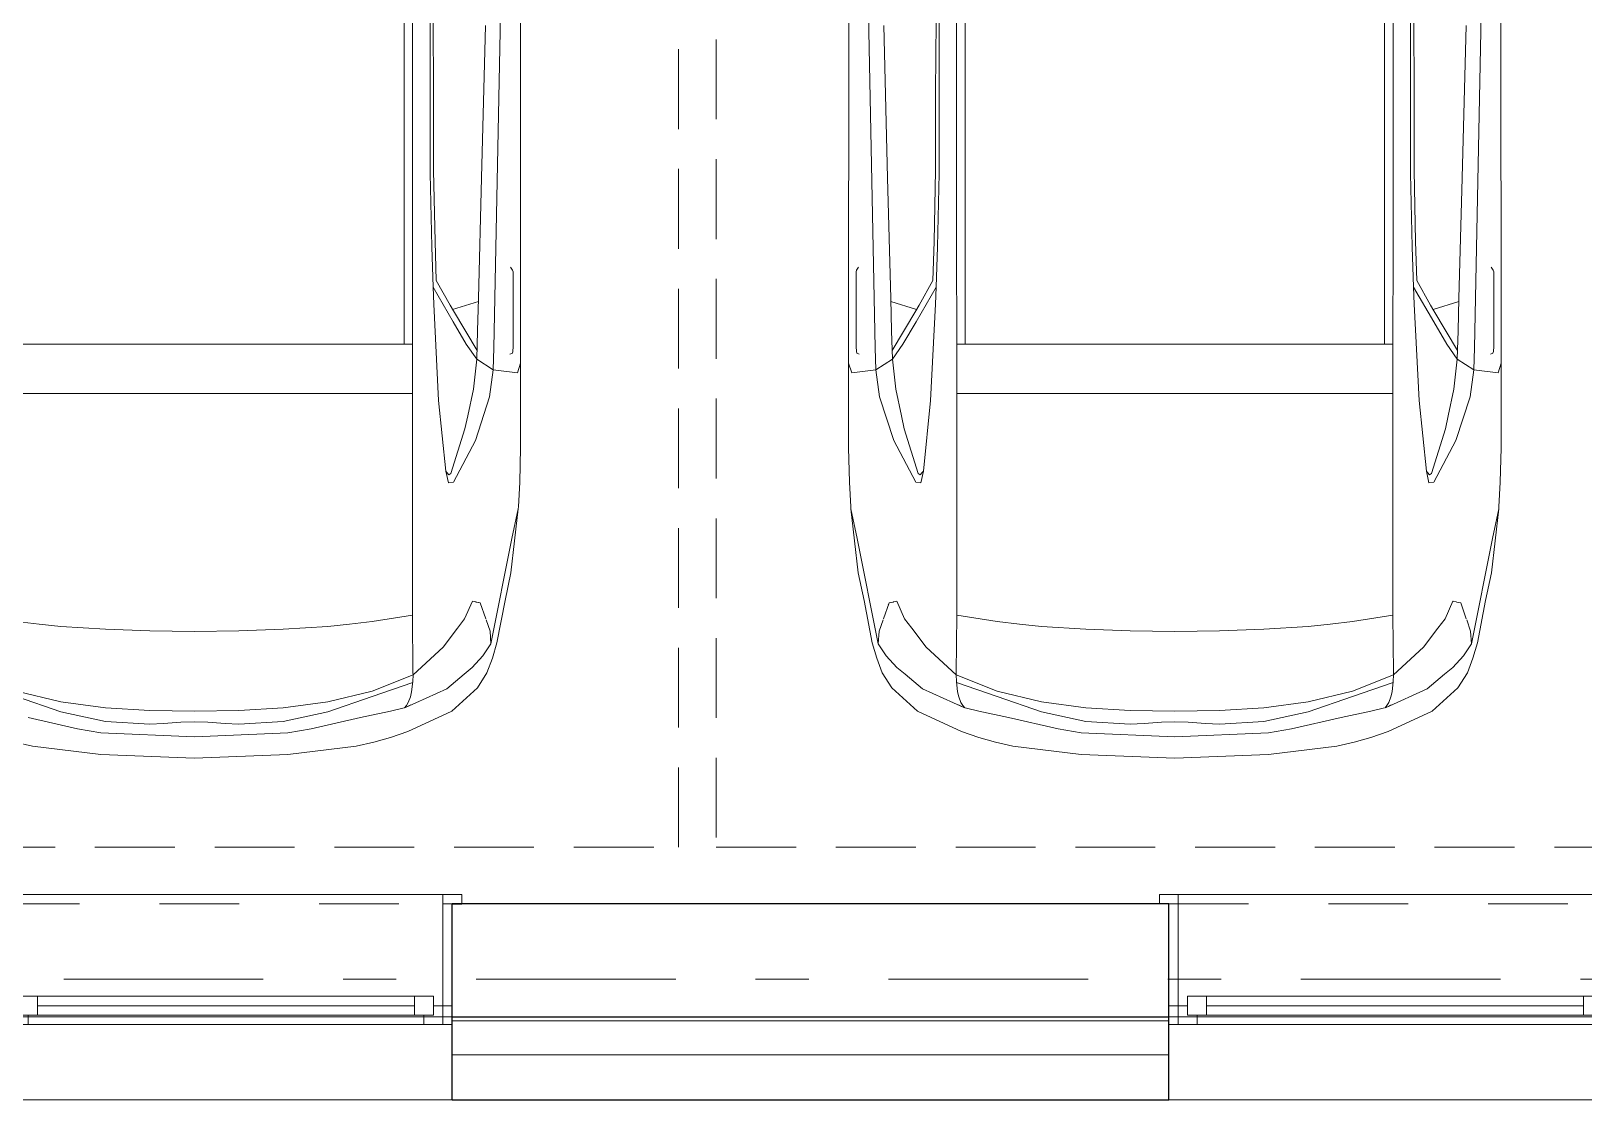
# Model space of a CAD drawing. Header units: millimetres. Extents: x 18162 to 3540582, y 72188 to 247925.
# Drawn here: x 22357 to 26474, y 78326 to 81161 of the extents above; entities that cross this region are included whole.
import ezdxf
from ezdxf.enums import TextEntityAlignment as Align

# ---------------------------------------------------------------- set-up
doc = ezdxf.new("R2010")
doc.units = ezdxf.units.MM
doc.header["$MEASUREMENT"] = 0
doc.set_wipeout_variables(frame=1)
for name, pattern in [('Dashed', [423.333333, 211.666667, -211.666667]), ('Double Dashed', [1093.611073, 529.166651, -211.666656, 141.111112, -211.666656]), ('Hidden Line', [317.5, 211.666667, -105.833333]), ('Wipeout_Contour', [1000, 0, -1000])]:
    doc.linetypes.add(name, pattern=pattern)
for name, color, linetype in [('Archicad Windows', 7, 'Continuous'), ('Interior - Equipment', 7, 'Continuous'), ('Interior - Furniture', 7, 'Continuous'), ('Structural - Bearing', 7, 'Continuous'), ('Structural - Grid', 7, 'Continuous')]:
    doc.layers.add(name, color=color, linetype=linetype)
doc.styles.add('GENERATED_STYLE_3', font='', dxfattribs={"width": 0.8})
doc.styles.get('GENERATED_STYLE_3').set_extended_font_data('ISOCPEUR MON')

# ---------------------------------------------------------------- blocks, each defined once
blk = doc.blocks.new('Hybrid Car 27[13]_3', base_point=(22789.6, 82819.7))
at = {"layer": 'Interior - Furniture', "color": 7, "linetype": 'Continuous', "lineweight": 5}
for p, q in [((23345.7, 81390.8), (23345.6, 80329.9)), ((23368.1, 80588.7), (23368.1, 81390.8)), ((23603.8, 81305.8), (23583.8, 80320.6)), ((23654.4, 81319.6), (23654.6, 80279.6)), ((23414.7, 81189.6), (23414.7, 80999.6)), ((23423.9, 80999.6), (23422.9, 81187.1)), ((23551.4, 80771.1), (23561.7, 81175.8)), ((23414.7, 80999.6), (23414.7, 80783.3)), ((23423.8, 80790.9), (23423.9, 80999.6)), ((23427.8, 80602.6), (23423.8, 80790.9)), ((23414.7, 80783.3), (23418.9, 80588.7)), ((23542.9, 80451.2), (23551.4, 80771.1)), ((23368, 80329.9), (23368.1, 80588.7)), ((23418.9, 80588.7), (23422.8, 80481.5)), ((23431.1, 80499), (23427.8, 80602.6)), ((23628.2, 80534.4), (23633.6, 80526.6)), ((23635, 80522), (23633.6, 80526.6)), ((23635, 80522), (23635, 80324.2)), ((23422.5, 80481.9), (23422.6, 80481.8)), ((23422.6, 80481.8), (23476, 80389.4)), ((23422.8, 80481.5), (23424.4, 80436)), ((23431.1, 80499), (23467.7, 80433.8)), ((23424.4, 80436), (23424.4, 80436)), ((23424.4, 80436), (23437.3, 80180.6)), ((23467.7, 80433.8), (23476.5, 80418.2)), ((23542.7, 80443.7), (23474.4, 80421.9)), ((23540.6, 80365.2), (23542.9, 80451.2)), ((23476, 80389.4), (23510.5, 80330.2)), ((23476.5, 80418.2), (23539.2, 80313.3)), ((23538.6, 80290.8), (23540.6, 80365.2)), ((22556.7, 80329.9), (22295.9, 80329.9)), ((22789.6, 80329.9), (22556.7, 80329.9)), ((22789.6, 80329.9), (23022.5, 80329.9)), ((23022.5, 80329.9), (23283.2, 80329.9)), ((23283.2, 80329.9), (23368, 80329.9)), ((23345.6, 80329.9), (23357.3, 80329.9)), ((23368, 80329.9), (23367.9, 80199.5)), ((23368, 80329.9), (23368.2, 80329.9)), ((23510.5, 80330.2), (23538.6, 80290.8)), ((23583.8, 80320.6), (23582.1, 80262.1)), ((23633, 80305.9), (23626.2, 80304.1)), ((23634.2, 80311.1), (23633, 80305.9)), ((23635, 80324.2), (23634.2, 80311.1)), ((23529.5, 80211), (23538.6, 80290.8)), ((23582.1, 80262.1), (23538.6, 80290.8)), ((23582.1, 80262.1), (23572.5, 80190.2)), ((23646.6, 80254.3), (23582.1, 80262.1)), ((23646.6, 80254.3), (23654.6, 80279.6)), ((23654.6, 80279.6), (23654.6, 80055.2)), ((22295.9, 80199.5), (22556.7, 80199.5)), ((22556.7, 80199.5), (22789.6, 80199.5)), ((23022.5, 80199.5), (22789.6, 80199.5)), ((23283.2, 80199.5), (23022.5, 80199.5)), ((23367.9, 80199.5), (23283.2, 80199.5)), ((23367.9, 80199.5), (23367.9, 79611.5)), ((23437.3, 80180.6), (23456.5, 79993)), ((23529.5, 80211), (23514.4, 80140.3)), ((23529.5, 80211), (23529.5, 80211)), ((23572.5, 80190.2), (23534.8, 80074.7)), ((23514.4, 80140.3), (23506.9, 80105.4)), ((23514.4, 80140.3), (23514.4, 80140.3)), ((23506.9, 80105.4), (23470.1, 79987.1)), ((23534.8, 80074.7), (23476.5, 79964.4)), ((23654.6, 80055.2), (23652.6, 79964.4)), ((23456.5, 79993), (23459.5, 79989.6)), ((23463.2, 79962.6), (23456.5, 79993)), ((23464.6, 79983.9), (23459.5, 79989.6)), ((23470.1, 79987.1), (23464.6, 79983.9)), ((23476.5, 79964.4), (23463.2, 79962.6)), ((23652.6, 79964.4), (23648.9, 79898.7)), ((23648.5, 79893.2), (23629.1, 79723.3)), ((23631.9, 79814.8), (23648.5, 79893.2)), ((23648.9, 79898.7), (23648.5, 79893.2)), ((23576.1, 79535.7), (23631.9, 79814.8)), ((23629.1, 79723.3), (23613.5, 79650.1)), ((23527.1, 79648.2), (23506.2, 79601.7)), ((23527.2, 79648.2), (23527, 79647.9)), ((23527.1, 79648.2), (23527.1, 79648.2)), ((23527.1, 79648.2), (23527.1, 79648.2)), ((23535.6, 79646.4), (23527.2, 79648.2)), ((23536.9, 79646.2), (23535.6, 79646.4)), ((23547.5, 79644), (23536.9, 79646.2)), ((23547.5, 79643.9), (23543, 79644.9)), ((23562.3, 79602.1), (23547.5, 79644)), ((23549.3, 79638.8), (23547.5, 79643.9)), ((23613.5, 79650.1), (23592.1, 79537.8)), ((23261, 79594.4), (23367.9, 79611.5)), ((23369.2, 79459.2), (23367.9, 79611.5)), ((23487.1, 79576.6), (23506.2, 79601.7)), ((23573.8, 79569.3), (23563.4, 79599)), ((22377.8, 79587.8), (22318.2, 79594.4)), ((22435.9, 79581.5), (22377.8, 79587.8)), ((22553.7, 79574), (22435.9, 79581.5)), ((22435.9, 79581.4), (22435.9, 79581.4)), ((22671.4, 79570.3), (22553.7, 79574)), ((22553.7, 79574), (22553.7, 79574)), ((22789.6, 79568.4), (22671.4, 79570.3)), ((22671.4, 79570.3), (22671.4, 79570.3)), ((22789.6, 79568.4), (22907.8, 79570.3)), ((22907.8, 79570.3), (23025.4, 79574)), ((22907.8, 79570.3), (22907.8, 79570.3)), ((23025.4, 79574), (23143.2, 79581.5)), ((23025.4, 79574), (23025.4, 79574)), ((23143.2, 79581.5), (23201.3, 79587.8)), ((23143.2, 79581.4), (23143.2, 79581.4)), ((23201.3, 79587.8), (23260.9, 79594.4)), ((23449.3, 79526.9), (23487.1, 79576.6)), ((23573.8, 79569.3), (23576.1, 79535.7)), ((23369.6, 79453.5), (23449.3, 79526.9)), ((23554.7, 79503.9), (23576.1, 79535.7)), ((23592.1, 79537.8), (23580.1, 79497.7)), ((23504.8, 79454.7), (23526.3, 79472.6)), ((23526.3, 79472.6), (23554.7, 79503.9)), ((23580.1, 79497.7), (23565.4, 79458.8)), ((23369.6, 79453.5), (23260.9, 79410.2)), ((23260.9, 79395.9), (23368.6, 79433.1)), ((23368.9, 79435.2), (23365.7, 79408.3)), ((23369.6, 79453.5), (23368.9, 79435.2)), ((23369.6, 79453.5), (23369.2, 79459.2)), ((23369.2, 79459.2), (23369.2, 79459.2)), ((23458.7, 79416.2), (23504.8, 79454.7)), ((23565.4, 79458.8), (23540.1, 79418.3)), ((22318.2, 79410.2), (22435.9, 79381.5)), ((22435.8, 79355.2), (22318.2, 79395.9)), ((23260.9, 79410.2), (23143.2, 79381.5)), ((23143.3, 79355.2), (23260.9, 79395.9)), ((23349.6, 79366.9), (23458.7, 79416.2)), ((23362.5, 79394.5), (23357, 79379.5)), ((23365.7, 79408.3), (23362.5, 79394.5)), ((23540.1, 79418.3), (23472.2, 79356.6)), ((22553.6, 79329.7), (22435.8, 79355.2)), ((22435.9, 79381.5), (22553.7, 79366.1)), ((22553.7, 79366.1), (22671.4, 79358.9)), ((22671.4, 79358.9), (22789.6, 79357)), ((22907.8, 79358.9), (22789.6, 79357)), ((23025.5, 79366.1), (22907.8, 79358.9)), ((23143.2, 79381.5), (23025.5, 79366.1)), ((23025.5, 79329.7), (23143.3, 79355.2)), ((23309.6, 79357.1), (23230.5, 79339.6)), ((23342.2, 79364.6), (23309.6, 79357.1)), ((23342.2, 79364.6), (23349.6, 79366.9)), ((23342.2, 79364.6), (23342.2, 79364.6)), ((23351.9, 79372), (23346.9, 79366.1)), ((23349.5, 79366.9), (23363.6, 79373.2)), ((23357, 79379.5), (23351.9, 79372)), ((23472.2, 79356.6), (23355.5, 79303.3)), ((22348.6, 79339.6), (22480.1, 79310.1)), ((22541.2, 79299.1), (22480.1, 79310.1)), ((22553.6, 79329.7), (22671.3, 79322.6)), ((22671.3, 79322.6), (22708, 79324.2)), ((22708, 79324.2), (22754.1, 79327.9)), ((22789.6, 79328.2), (22754.1, 79327.9)), ((22754.1, 79327.9), (22754.1, 79327.8)), ((22789.6, 79328.2), (22825.1, 79327.9)), ((22871.2, 79324.2), (22825.1, 79327.9)), ((22825.1, 79327.9), (22825.1, 79327.8)), ((22907.8, 79322.6), (22871.2, 79324.2)), ((23025.5, 79329.7), (22907.8, 79322.6)), ((23037.9, 79299.1), (23099, 79310.1)), ((23230.5, 79339.6), (23099, 79310.1)), ((22313.9, 79274.2), (22360.1, 79264.4)), ((22789.6, 79288.8), (22541.2, 79299.1)), ((22789.6, 79288.8), (23037.9, 79299.1)), ((23265.3, 79274.2), (23219, 79264.4)), ((23309.5, 79287), (23265.3, 79274.2)), ((23355.5, 79303.3), (23309.5, 79287)), ((22360.1, 79264.4), (22541.3, 79241.6)), ((22541.3, 79241.6), (22789.6, 79231.9)), ((23037.9, 79241.6), (22789.6, 79231.9)), ((23219, 79264.4), (23037.9, 79241.6))]:
    blk.add_line(p, q, dxfattribs=at)
blk = doc.blocks.new('Hybrid Car 27[14]_3', base_point=(25389.6, 82819.7))
at = {"layer": 'Interior - Furniture', "color": 7, "linetype": 'Continuous', "lineweight": 5}
for p, q in [((24811, 80588.7), (24811, 81390.8)), ((24833.5, 81390.8), (24833.5, 80329.9)), ((25945.7, 81390.8), (25945.6, 80329.9)), ((25968.1, 80588.7), (25968.1, 81390.8)), ((24524.7, 81319.6), (24524.6, 80279.6)), ((24575.4, 81305.8), (24595.3, 80320.6)), ((26203.8, 81305.8), (26183.8, 80320.6)), ((26254.4, 81319.6), (26254.6, 80279.6)), ((24627.7, 80771.1), (24617.5, 81175.8)), ((24755.3, 80999.6), (24756.3, 81187.1)), ((24764.5, 81189.6), (24764.5, 80999.6)), ((26014.7, 81189.6), (26014.7, 80999.6)), ((26023.9, 80999.6), (26022.9, 81187.1)), ((26151.4, 80771.1), (26161.7, 81175.8)), ((24755.3, 80790.9), (24755.3, 80999.6)), ((24764.5, 80999.6), (24764.5, 80783.3)), ((26014.7, 80999.6), (26014.7, 80783.3)), ((26023.8, 80790.9), (26023.9, 80999.6)), ((24751.4, 80602.6), (24755.3, 80790.9)), ((26027.8, 80602.6), (26023.8, 80790.9)), ((24636.2, 80451.2), (24627.7, 80771.1)), ((24764.5, 80783.3), (24760.2, 80588.7)), ((26014.7, 80783.3), (26018.9, 80588.7)), ((26142.9, 80451.2), (26151.4, 80771.1)), ((24748.1, 80499), (24751.4, 80602.6)), ((24760.2, 80588.7), (24756.4, 80481.5)), ((24811.2, 80329.9), (24811, 80588.7)), ((25968, 80329.9), (25968.1, 80588.7)), ((26018.9, 80588.7), (26022.8, 80481.5)), ((26031.1, 80499), (26027.8, 80602.6)), ((24544.2, 80522), (24544.1, 80324.2)), ((24544.2, 80522), (24545.5, 80526.6)), ((24551, 80534.4), (24545.5, 80526.6)), ((26228.2, 80534.4), (26233.6, 80526.6)), ((26235, 80522), (26233.6, 80526.6)), ((26235, 80522), (26235, 80324.2)), ((24756.6, 80481.8), (24703.2, 80389.4)), ((24748.1, 80499), (24711.5, 80433.8)), ((24756.4, 80481.5), (24754.7, 80436)), ((24756.6, 80481.9), (24756.6, 80481.8)), ((26022.5, 80481.9), (26022.6, 80481.8)), ((26022.6, 80481.8), (26076, 80389.4)), ((26022.8, 80481.5), (26024.4, 80436)), ((26031.1, 80499), (26067.7, 80433.8)), ((24638.5, 80365.2), (24636.2, 80451.2)), ((24636.4, 80443.7), (24704.8, 80421.9)), ((24711.5, 80433.8), (24702.6, 80418.2)), ((24754.7, 80436), (24741.9, 80180.6)), ((24754.7, 80436), (24754.7, 80436)), ((26024.4, 80436), (26024.4, 80436)), ((26024.4, 80436), (26037.3, 80180.6)), ((26067.7, 80433.8), (26076.5, 80418.2)), ((26142.7, 80443.7), (26074.4, 80421.9)), ((26140.6, 80365.2), (26142.9, 80451.2)), ((24702.6, 80418.2), (24639.9, 80313.3)), ((24703.2, 80389.4), (24668.7, 80330.2)), ((26076, 80389.4), (26110.5, 80330.2)), ((26076.5, 80418.2), (26139.2, 80313.3)), ((24640.5, 80290.8), (24638.5, 80365.2)), ((26138.6, 80290.8), (26140.6, 80365.2)), ((24544.1, 80324.2), (24545, 80311.1)), ((24545, 80311.1), (24546.1, 80305.9)), ((24546.1, 80305.9), (24552.9, 80304.1)), ((24595.3, 80320.6), (24597, 80262.1)), ((24668.7, 80330.2), (24640.5, 80290.8)), ((24811.1, 80329.9), (24811, 80329.9)), ((24895.9, 80329.9), (24811.2, 80329.9)), ((24811.2, 80329.9), (24811.2, 80199.5)), ((24833.5, 80329.9), (24821.8, 80329.9)), ((25156.7, 80329.9), (24895.9, 80329.9)), ((25389.6, 80329.9), (25156.7, 80329.9)), ((25389.6, 80329.9), (25622.5, 80329.9)), ((25622.5, 80329.9), (25883.2, 80329.9)), ((25883.2, 80329.9), (25968, 80329.9)), ((25945.6, 80329.9), (25957.3, 80329.9)), ((25968, 80329.9), (25967.9, 80199.5)), ((25968, 80329.9), (25968.2, 80329.9)), ((26110.5, 80330.2), (26138.6, 80290.8)), ((26183.8, 80320.6), (26182.1, 80262.1)), ((26233, 80305.9), (26226.2, 80304.1)), ((26234.2, 80311.1), (26233, 80305.9)), ((26235, 80324.2), (26234.2, 80311.1)), ((24532.6, 80254.3), (24524.6, 80279.6)), ((24524.6, 80279.6), (24524.6, 80055.2)), ((24532.6, 80254.3), (24597, 80262.1)), ((24597, 80262.1), (24640.5, 80290.8)), ((24597, 80262.1), (24606.7, 80190.2)), ((24649.6, 80211), (24640.5, 80290.8)), ((26129.5, 80211), (26138.6, 80290.8)), ((26182.1, 80262.1), (26138.6, 80290.8)), ((26182.1, 80262.1), (26172.5, 80190.2)), ((26246.6, 80254.3), (26182.1, 80262.1)), ((26246.6, 80254.3), (26254.6, 80279.6)), ((26254.6, 80279.6), (26254.6, 80055.2)), ((24606.7, 80190.2), (24644.3, 80074.7)), ((24649.6, 80211), (24664.7, 80140.3)), ((24649.6, 80211), (24649.6, 80211)), ((24741.9, 80180.6), (24722.7, 79993)), ((24811.2, 80199.5), (24895.9, 80199.5)), ((24811.3, 80199.5), (24811.3, 79611.5)), ((24895.9, 80199.5), (25156.7, 80199.5)), ((25156.7, 80199.5), (25389.6, 80199.5)), ((25622.5, 80199.5), (25389.6, 80199.5)), ((25883.2, 80199.5), (25622.5, 80199.5)), ((25967.9, 80199.5), (25883.2, 80199.5)), ((25967.9, 80199.5), (25967.9, 79611.5)), ((26037.3, 80180.6), (26056.5, 79993)), ((26129.5, 80211), (26114.4, 80140.3)), ((26129.5, 80211), (26129.5, 80211)), ((26172.5, 80190.2), (26134.8, 80074.7)), ((24664.7, 80140.3), (24664.7, 80140.3)), ((24664.7, 80140.3), (24672.2, 80105.4)), ((26114.4, 80140.3), (26106.9, 80105.4)), ((26114.4, 80140.3), (26114.4, 80140.3)), ((24672.2, 80105.4), (24709.1, 79987.1)), ((26106.9, 80105.4), (26070.1, 79987.1)), ((24524.6, 80055.2), (24526.5, 79964.4)), ((24644.3, 80074.7), (24702.6, 79964.4)), ((26134.8, 80074.7), (26076.5, 79964.4)), ((26254.6, 80055.2), (26252.6, 79964.4)), ((24709.1, 79987.1), (24714.5, 79983.9)), ((24714.5, 79983.9), (24719.6, 79989.6)), ((24715.9, 79962.6), (24722.7, 79993)), ((24722.7, 79993), (24719.6, 79989.6)), ((26056.5, 79993), (26059.5, 79989.6)), ((26063.2, 79962.6), (26056.5, 79993)), ((26064.6, 79983.9), (26059.5, 79989.6)), ((26070.1, 79987.1), (26064.6, 79983.9)), ((24526.5, 79964.4), (24530.3, 79898.7)), ((24702.6, 79964.4), (24715.9, 79962.6)), ((26076.5, 79964.4), (26063.2, 79962.6)), ((26252.6, 79964.4), (26248.9, 79898.7)), ((24530.3, 79898.7), (24530.6, 79893.2)), ((24547.3, 79814.8), (24530.6, 79893.2)), ((24530.6, 79893.2), (24550, 79723.3)), ((26248.5, 79893.2), (26229.1, 79723.3)), ((26231.9, 79814.8), (26248.5, 79893.2)), ((26248.9, 79898.7), (26248.5, 79893.2)), ((24603.1, 79535.7), (24547.3, 79814.8)), ((26176.1, 79535.7), (26231.9, 79814.8)), ((24550, 79723.3), (24565.6, 79650.1)), ((26229.1, 79723.3), (26213.5, 79650.1)), ((24565.6, 79650.1), (24587.1, 79537.8)), ((24616.9, 79602.1), (24631.7, 79644)), ((24629.8, 79638.8), (24631.7, 79643.9)), ((24631.7, 79644), (24642.2, 79646.2)), ((24631.7, 79643.9), (24636.2, 79644.9)), ((24642.2, 79646.2), (24643.6, 79646.4)), ((24643.6, 79646.4), (24652, 79648.2)), ((24652, 79648.2), (24652.2, 79647.9)), ((24652, 79648.2), (24672.9, 79601.7)), ((24652, 79648.2), (24652, 79648.2)), ((24652, 79648.2), (24652, 79648.2)), ((26127.1, 79648.2), (26106.2, 79601.7)), ((26127.2, 79648.2), (26127, 79647.9)), ((26127.1, 79648.2), (26127.1, 79648.2)), ((26127.1, 79648.2), (26127.1, 79648.2)), ((26135.6, 79646.4), (26127.2, 79648.2)), ((26136.9, 79646.2), (26135.6, 79646.4)), ((26147.5, 79644), (26136.9, 79646.2)), ((26147.5, 79643.9), (26143, 79644.9)), ((26162.3, 79602.1), (26147.5, 79644)), ((26149.3, 79638.8), (26147.5, 79643.9)), ((26213.5, 79650.1), (26192.1, 79537.8)), ((24605.3, 79569.3), (24615.8, 79599)), ((24692, 79576.6), (24672.9, 79601.7)), ((24810, 79459.2), (24811.3, 79611.5)), ((24918.2, 79594.4), (24811.3, 79611.5)), ((25861, 79594.4), (25967.9, 79611.5)), ((25969.2, 79459.2), (25967.9, 79611.5)), ((26087.1, 79576.6), (26106.2, 79601.7)), ((26173.8, 79569.3), (26163.4, 79599)), ((24605.3, 79569.3), (24603.1, 79535.7)), ((24729.9, 79526.9), (24692, 79576.6)), ((24977.8, 79587.8), (24918.2, 79594.4)), ((25035.9, 79581.5), (24977.8, 79587.8)), ((25153.7, 79574), (25035.9, 79581.5)), ((25035.9, 79581.4), (25035.9, 79581.4)), ((25271.4, 79570.3), (25153.7, 79574)), ((25153.7, 79574), (25153.7, 79574)), ((25389.6, 79568.4), (25271.4, 79570.3)), ((25271.4, 79570.3), (25271.4, 79570.3)), ((25389.6, 79568.4), (25507.8, 79570.3)), ((25507.8, 79570.3), (25625.4, 79574)), ((25507.8, 79570.3), (25507.8, 79570.3)), ((25625.4, 79574), (25743.2, 79581.5)), ((25625.4, 79574), (25625.4, 79574)), ((25743.2, 79581.5), (25801.3, 79587.8)), ((25743.2, 79581.4), (25743.2, 79581.4)), ((25801.3, 79587.8), (25860.9, 79594.4)), ((26049.3, 79526.9), (26087.1, 79576.6)), ((26173.8, 79569.3), (26176.1, 79535.7)), ((24587.1, 79537.8), (24599.1, 79497.7)), ((24624.4, 79503.9), (24603.1, 79535.7)), ((24809.6, 79453.5), (24729.9, 79526.9)), ((25969.6, 79453.5), (26049.3, 79526.9)), ((26154.7, 79503.9), (26176.1, 79535.7)), ((26192.1, 79537.8), (26180.1, 79497.7)), ((24599.1, 79497.7), (24613.8, 79458.8)), ((24652.8, 79472.6), (24624.4, 79503.9)), ((24674.3, 79454.7), (24652.8, 79472.6)), ((26104.8, 79454.7), (26126.3, 79472.6)), ((26126.3, 79472.6), (26154.7, 79503.9)), ((26180.1, 79497.7), (26165.4, 79458.8)), ((24613.8, 79458.8), (24639.1, 79418.3)), ((24720.4, 79416.2), (24674.3, 79454.7)), ((24809.6, 79453.5), (24810, 79459.2)), ((24809.6, 79453.5), (24810.3, 79435.2)), ((24809.6, 79453.5), (24918.2, 79410.2)), ((24810, 79459.2), (24810, 79459.2)), ((24810.3, 79435.2), (24813.5, 79408.3)), ((24918.2, 79395.9), (24810.5, 79433.1)), ((25969.6, 79453.5), (25860.9, 79410.2)), ((25860.9, 79395.9), (25968.6, 79433.1)), ((25968.9, 79435.2), (25965.7, 79408.3)), ((25969.6, 79453.5), (25968.9, 79435.2)), ((25969.6, 79453.5), (25969.2, 79459.2)), ((25969.2, 79459.2), (25969.2, 79459.2)), ((26058.7, 79416.2), (26104.8, 79454.7)), ((26165.4, 79458.8), (26140.1, 79418.3)), ((24639.1, 79418.3), (24707, 79356.6)), ((24829.6, 79366.9), (24720.4, 79416.2)), ((24813.5, 79408.3), (24816.6, 79394.5)), ((24816.6, 79394.5), (24822.2, 79379.5)), ((24918.2, 79410.2), (25035.9, 79381.5)), ((25035.8, 79355.2), (24918.2, 79395.9)), ((25860.9, 79410.2), (25743.2, 79381.5)), ((25743.3, 79355.2), (25860.9, 79395.9)), ((25949.6, 79366.9), (26058.7, 79416.2)), ((25962.5, 79394.5), (25957, 79379.5)), ((25965.7, 79408.3), (25962.5, 79394.5)), ((26140.1, 79418.3), (26072.2, 79356.6)), ((24707, 79356.6), (24823.6, 79303.3)), ((24829.6, 79366.9), (24815.5, 79373.2)), ((24822.2, 79379.5), (24827.2, 79372)), ((24827.2, 79372), (24832.3, 79366.1)), ((24836.9, 79364.6), (24829.6, 79366.9)), ((24836.9, 79364.6), (24869.6, 79357.1)), ((24836.9, 79364.6), (24836.9, 79364.6)), ((24869.6, 79357.1), (24948.6, 79339.6)), ((25153.6, 79329.7), (25035.8, 79355.2)), ((25035.9, 79381.5), (25153.7, 79366.1)), ((25153.7, 79366.1), (25271.4, 79358.9)), ((25271.4, 79358.9), (25389.6, 79357)), ((25507.8, 79358.9), (25389.6, 79357)), ((25625.5, 79366.1), (25507.8, 79358.9)), ((25743.2, 79381.5), (25625.5, 79366.1)), ((25625.5, 79329.7), (25743.3, 79355.2)), ((25909.6, 79357.1), (25830.5, 79339.6)), ((25942.2, 79364.6), (25909.6, 79357.1)), ((25942.2, 79364.6), (25949.6, 79366.9)), ((25942.2, 79364.6), (25942.2, 79364.6)), ((25951.9, 79372), (25946.9, 79366.1)), ((25949.5, 79366.9), (25963.6, 79373.2)), ((25957, 79379.5), (25951.9, 79372)), ((26072.2, 79356.6), (25955.5, 79303.3)), ((24948.6, 79339.6), (25080.1, 79310.1)), ((25141.2, 79299.1), (25080.1, 79310.1)), ((25153.6, 79329.7), (25271.3, 79322.6)), ((25271.3, 79322.6), (25308, 79324.2)), ((25308, 79324.2), (25354.1, 79327.9)), ((25389.6, 79328.2), (25354.1, 79327.9)), ((25354.1, 79327.9), (25354.1, 79327.8)), ((25389.6, 79328.2), (25425.1, 79327.9)), ((25471.2, 79324.2), (25425.1, 79327.9)), ((25425.1, 79327.9), (25425.1, 79327.8)), ((25507.8, 79322.6), (25471.2, 79324.2)), ((25625.5, 79329.7), (25507.8, 79322.6)), ((25637.9, 79299.1), (25699, 79310.1)), ((25830.5, 79339.6), (25699, 79310.1)), ((24823.6, 79303.3), (24869.7, 79287)), ((24869.7, 79287), (24913.9, 79274.2)), ((24913.9, 79274.2), (24960.1, 79264.4)), ((25389.6, 79288.8), (25141.2, 79299.1)), ((25389.6, 79288.8), (25637.9, 79299.1)), ((25865.3, 79274.2), (25819, 79264.4)), ((25909.5, 79287), (25865.3, 79274.2)), ((25955.5, 79303.3), (25909.5, 79287)), ((24960.1, 79264.4), (25141.3, 79241.6)), ((25141.3, 79241.6), (25389.6, 79231.9)), ((25637.9, 79241.6), (25389.6, 79231.9)), ((25819, 79264.4), (25637.9, 79241.6))]:
    blk.add_line(p, q, dxfattribs=at)
blk = doc.blocks.new('Window 27[2]_3')
at = {"layer": 'Archicad Windows', "color": 7, "linetype": 'Continuous', "lineweight": 13}
for p, q in [((22298.5, 78870.7), (22248.5, 78870.7)), ((22248.5, 78870.7), (22248.5, 78845.7)), ((22298.5, 78870.7), (23448.5, 78870.7)), ((22298.5, 78845.7), (22298.5, 78870.7)), ((23498.5, 78870.7), (23448.5, 78870.7)), ((23448.5, 78870.7), (23448.5, 78845.7)), ((23498.5, 78845.7), (23498.5, 78870.7)), ((22248.5, 78845.7), (22298.5, 78845.7)), ((22273.5, 78845.7), (22248.5, 78845.7)), ((22273.5, 78845.7), (22248.5, 78845.7)), ((22298.5, 78845.7), (22273.5, 78845.7)), ((22273.5, 78845.7), (22273.5, 78575.7)), ((22273.5, 78575.7), (22273.5, 78845.7)), ((22273.5, 78575.7), (22273.5, 78845.7)), ((22298.5, 78575.7), (22298.5, 78845.7)), ((23473.5, 78845.7), (23448.5, 78845.7)), ((23448.5, 78845.7), (23448.5, 78575.7)), ((23448.5, 78845.7), (23498.5, 78845.7)), ((23473.5, 78575.7), (23473.5, 78845.7)), ((23473.5, 78575.7), (23473.5, 78845.7)), ((23473.5, 78575.7), (23473.5, 78845.7)), ((23473.5, 78845.7), (23498.5, 78845.7)), ((23473.5, 78845.7), (23498.5, 78845.7)), ((22273.5, 78575.7), (22298.5, 78575.7)), ((22273.5, 78575.7), (22298.5, 78575.7)), ((22273.5, 78545.7), (22273.5, 78575.7)), ((22273.5, 78545.7), (22273.5, 78575.7)), ((22298.5, 78575.7), (22323.5, 78575.7)), ((22298.5, 78525.7), (22298.5, 78575.7)), ((22323.5, 78600.7), (22373.5, 78600.7)), ((22323.5, 78550.7), (22323.5, 78600.7)), ((22323.5, 78575.7), (22323.5, 78550.7)), ((22373.5, 78600.7), (23373.5, 78600.7)), ((22373.5, 78600.7), (22373.5, 78550.7)), ((22373.5, 78600.7), (23373.5, 78600.7)), ((22373.5, 78575.7), (23373.5, 78575.7)), ((23373.5, 78550.7), (23373.5, 78600.7)), ((23373.5, 78600.7), (23423.5, 78600.7)), ((23423.5, 78600.7), (23423.5, 78550.7)), ((23423.5, 78550.7), (23423.5, 78575.7)), ((23423.5, 78575.7), (23448.5, 78575.7)), ((23448.5, 78575.7), (23473.5, 78575.7)), ((23448.5, 78575.7), (23473.5, 78575.7)), ((23448.5, 78525.7), (23448.5, 78575.7)), ((23473.5, 78545.7), (23473.5, 78575.7)), ((23473.5, 78545.7), (23473.5, 78575.7)), ((22273.5, 78535.7), (22273.5, 78545.7)), ((22273.5, 78535.7), (22273.5, 78545.7)), ((22273.5, 78525.7), (22273.5, 78535.7)), ((22273.5, 78525.7), (22273.5, 78535.7)), ((22298.5, 78525.7), (22273.5, 78525.7)), ((22273.5, 78445.7), (22273.5, 78525.7)), ((22348.5, 78525.7), (22298.5, 78525.7)), ((22323.5, 78550.7), (22348.5, 78550.7)), ((22373.5, 78550.7), (22323.5, 78550.7)), ((22348.5, 78550.7), (22348.5, 78525.7)), ((23398.5, 78525.7), (22348.5, 78525.7)), ((23373.5, 78550.7), (22373.5, 78550.7)), ((23423.5, 78550.7), (23373.5, 78550.7)), ((23398.5, 78525.7), (23398.5, 78550.7)), ((23398.5, 78550.7), (23423.5, 78550.7)), ((23448.5, 78525.7), (23398.5, 78525.7)), ((23473.5, 78525.7), (23448.5, 78525.7)), ((23473.5, 78535.7), (23473.5, 78545.7)), ((23473.5, 78535.7), (23473.5, 78545.7)), ((23473.5, 78525.7), (23473.5, 78535.7)), ((23473.5, 78525.7), (23473.5, 78535.7)), ((23473.5, 78445.7), (23473.5, 78525.7)), ((22273.5, 78325.7), (22273.5, 78445.7)), ((23473.5, 78325.7), (23473.5, 78445.7)), ((22273.5, 78325.7), (23473.5, 78325.7))]:
    blk.add_line(p, q, dxfattribs=at)
at = {"layer": 'Archicad Windows', "color": 7, "linetype": 'Dashed', "lineweight": 13}
blk.add_line((22273.5, 78845.7), (23473.5, 78845.7), dxfattribs=at)
blk = doc.blocks.new('Window 27[3]_3')
at = {"layer": 'Archicad Windows', "color": 7, "linetype": 'Continuous', "lineweight": 13}
for p, q in [((25398.5, 78870.7), (25348.5, 78870.7)), ((25348.5, 78870.7), (25348.5, 78845.7)), ((25398.5, 78870.7), (26548.5, 78870.7)), ((25398.5, 78845.7), (25398.5, 78870.7)), ((26598.5, 78870.7), (26548.5, 78870.7)), ((26548.5, 78870.7), (26548.5, 78845.7)), ((26598.5, 78845.7), (26598.5, 78870.7)), ((25348.5, 78845.7), (25398.5, 78845.7)), ((25373.5, 78845.7), (25348.5, 78845.7)), ((25373.5, 78845.7), (25348.5, 78845.7)), ((25398.5, 78845.7), (25373.5, 78845.7)), ((25373.5, 78845.7), (25373.5, 78575.7)), ((25373.5, 78575.7), (25373.5, 78845.7)), ((25373.5, 78575.7), (25373.5, 78845.7)), ((25398.5, 78575.7), (25398.5, 78845.7)), ((26573.5, 78845.7), (26548.5, 78845.7)), ((26548.5, 78845.7), (26548.5, 78575.7)), ((26548.5, 78845.7), (26598.5, 78845.7)), ((26573.5, 78575.7), (26573.5, 78845.7)), ((26573.5, 78575.7), (26573.5, 78845.7)), ((26573.5, 78575.7), (26573.5, 78845.7)), ((26573.5, 78845.7), (26598.5, 78845.7)), ((26573.5, 78845.7), (26598.5, 78845.7)), ((25373.5, 78575.7), (25398.5, 78575.7)), ((25373.5, 78575.7), (25398.5, 78575.7)), ((25373.5, 78545.7), (25373.5, 78575.7)), ((25373.5, 78545.7), (25373.5, 78575.7)), ((25398.5, 78575.7), (25423.5, 78575.7)), ((25398.5, 78525.7), (25398.5, 78575.7)), ((25423.5, 78600.7), (25473.5, 78600.7)), ((25423.5, 78550.7), (25423.5, 78600.7)), ((25423.5, 78575.7), (25423.5, 78550.7)), ((25473.5, 78600.7), (26473.5, 78600.7)), ((25473.5, 78600.7), (25473.5, 78550.7)), ((25473.5, 78600.7), (26473.5, 78600.7)), ((25473.5, 78575.7), (26473.5, 78575.7)), ((26473.5, 78550.7), (26473.5, 78600.7)), ((26473.5, 78600.7), (26523.5, 78600.7)), ((26523.5, 78600.7), (26523.5, 78550.7)), ((26523.5, 78550.7), (26523.5, 78575.7)), ((26523.5, 78575.7), (26548.5, 78575.7)), ((26548.5, 78575.7), (26573.5, 78575.7)), ((26548.5, 78575.7), (26573.5, 78575.7)), ((26548.5, 78525.7), (26548.5, 78575.7)), ((26573.5, 78545.7), (26573.5, 78575.7)), ((26573.5, 78545.7), (26573.5, 78575.7)), ((25373.5, 78535.7), (25373.5, 78545.7)), ((25373.5, 78535.7), (25373.5, 78545.7)), ((25373.5, 78525.7), (25373.5, 78535.7)), ((25373.5, 78525.7), (25373.5, 78535.7)), ((25398.5, 78525.7), (25373.5, 78525.7)), ((25373.5, 78445.7), (25373.5, 78525.7)), ((25448.5, 78525.7), (25398.5, 78525.7)), ((25423.5, 78550.7), (25448.5, 78550.7)), ((25473.5, 78550.7), (25423.5, 78550.7)), ((25448.5, 78550.7), (25448.5, 78525.7)), ((26498.5, 78525.7), (25448.5, 78525.7)), ((26473.5, 78550.7), (25473.5, 78550.7)), ((26523.5, 78550.7), (26473.5, 78550.7)), ((26498.5, 78525.7), (26498.5, 78550.7)), ((26498.5, 78550.7), (26523.5, 78550.7)), ((26548.5, 78525.7), (26498.5, 78525.7)), ((26573.5, 78525.7), (26548.5, 78525.7)), ((26573.5, 78535.7), (26573.5, 78545.7)), ((26573.5, 78535.7), (26573.5, 78545.7)), ((26573.5, 78525.7), (26573.5, 78535.7)), ((26573.5, 78525.7), (26573.5, 78535.7)), ((26573.5, 78445.7), (26573.5, 78525.7)), ((25373.5, 78325.7), (25373.5, 78445.7)), ((26573.5, 78325.7), (26573.5, 78445.7)), ((25373.5, 78325.7), (26573.5, 78325.7))]:
    blk.add_line(p, q, dxfattribs=at)
at = {"layer": 'Archicad Windows', "color": 7, "linetype": 'Dashed', "lineweight": 13}
blk.add_line((25373.5, 78845.7), (26573.5, 78845.7), dxfattribs=at)
blk = doc.blocks.new('Standard grid marker[17]_3', base_point=(18162.3, 78645.7))
at = {"layer": 'Structural - Grid', "color": 13, "linetype": 'Double Dashed', "lineweight": 13}
blk.add_line((19162.3, 78645.7), (53724.4, 78645.7), dxfattribs=at)
at = {"layer": 'Structural - Grid', "color": 13, "lineweight": 13, "style": 'GENERATED_STYLE_3'}
blk.add_attdef('AC_MarkerText_1', text='', height=250, rotation=180, dxfattribs=at).set_placement((55024.4, 78520.7), align=Align.TOP_CENTER)

msp = doc.modelspace()

# ---------------------------------------------------------------- linework, layer by layer
at = {"layer": 'Interior - Equipment', "color": 7, "linetype": 'Hidden Line', "lineweight": 5}
for points in [[(21573.5, 78995.7), (24073.5, 78995.7), (24073.5, 83995.7), (21573.5, 83995.7)], [(24173.5, 78995.7), (26673.5, 78995.7), (26673.5, 83995.7), (24173.5, 83995.7)]]:
    msp.add_lwpolyline(points, close=True, dxfattribs=at)

# ---------------------------------------------------------------- block references
at = {"layer": 'Interior - Furniture', "color": 7, "linetype": 'Continuous', "lineweight": 5}
for name, p in [('Hybrid Car 27[13]_3', (22789.6, 82819.7)), ('Hybrid Car 27[14]_3', (25389.6, 82819.7))]:
    msp.add_blockref(name, p, dxfattribs=at)

# ---------------------------------------------------------------- wipeouts: each hides what was drawn before it
at = {"color": 254, "linetype": 'Wipeout_Contour', "lineweight": 0, "ltscale": 328430.036435}
msp.add_wipeout([(23473.5, 78445.7), (23473.5, 78325.7), (25373.5, 78325.7), (25373.5, 78445.7)], dxfattribs=at).dxf.layer = 'Structural - Bearing'

# ---------------------------------------------------------------- next in the draw order: linework, layer by layer
at = {"layer": 'Structural - Bearing', "color": 7, "linetype": 'Continuous', "lineweight": 25, "flags": 128}
msp.add_lwpolyline([(23473.5, 78325.7), (25373.5, 78325.7)], dxfattribs=at)

# ---------------------------------------------------------------- next in the draw order: wipeouts: each hides what was drawn before it
at = {"color": 254, "linetype": 'Wipeout_Contour', "lineweight": 0, "ltscale": 493314.105708}
msp.add_wipeout([(23473.5, 78525.7), (23473.5, 78445.7), (25373.5, 78445.7), (25373.5, 78525.7), (25373.5, 78535.7), (23473.5, 78535.7)], dxfattribs=at).dxf.layer = 'Structural - Bearing'

# ---------------------------------------------------------------- next in the draw order: linework, layer by layer
at = {"layer": 'Structural - Bearing', "color": 7, "linetype": 'Continuous', "lineweight": 13}
msp.add_line((23473.5, 78445.7), (25373.5, 78445.7), dxfattribs=at)
at = {"layer": 'Structural - Bearing', "color": 7, "linetype": 'Continuous', "lineweight": 25}
for p, q in [((23473.5, 78325.7), (23473.5, 78445.7)), ((25373.5, 78325.7), (25373.5, 78445.7))]:
    msp.add_line(p, q, dxfattribs=at)

# ---------------------------------------------------------------- next in the draw order: wipeouts: each hides what was drawn before it
at = {"color": 254, "linetype": 'Wipeout_Contour', "lineweight": 0, "ltscale": 329021.984003}
msp.add_wipeout([(25373.5, 78545.7), (23473.5, 78545.7), (23473.5, 78535.7), (25373.5, 78535.7)], dxfattribs=at).dxf.layer = 'Structural - Bearing'

# ---------------------------------------------------------------- next in the draw order: wipeouts: each hides what was drawn before it
at = {"color": 254, "linetype": 'Wipeout_Contour', "lineweight": 0, "ltscale": 494191.150591}
msp.add_wipeout([(23473.5, 78545.7), (25373.5, 78545.7), (25373.5, 78575.7), (25373.5, 78845.7), (23473.5, 78845.7), (23473.5, 78575.7)], dxfattribs=at).dxf.layer = 'Structural - Bearing'

# ---------------------------------------------------------------- next in the draw order: linework, layer by layer
at = {"layer": 'Structural - Bearing', "color": 7, "linetype": 'Continuous', "lineweight": 25}
for p, q in [((23473.5, 78845.7), (23498.5, 78845.7)), ((23473.5, 78575.7), (23473.5, 78845.7)), ((25373.5, 78845.7), (25348.5, 78845.7)), ((25373.5, 78575.7), (25373.5, 78845.7)), ((23473.5, 78545.7), (23473.5, 78575.7)), ((25373.5, 78545.7), (25373.5, 78575.7)), ((23473.5, 78545.7), (25373.5, 78545.7)), ((23473.5, 78535.7), (23473.5, 78545.7)), ((23473.5, 78525.7), (23473.5, 78535.7)), ((23473.5, 78445.7), (23473.5, 78525.7)), ((25373.5, 78535.7), (25373.5, 78545.7)), ((25373.5, 78525.7), (25373.5, 78535.7)), ((25373.5, 78445.7), (25373.5, 78525.7))]:
    msp.add_line(p, q, dxfattribs=at)
at = {"layer": 'Structural - Bearing', "color": 7, "linetype": 'Continuous', "lineweight": 13}
msp.add_line((23473.5, 78535.7), (25373.5, 78535.7), dxfattribs=at)
at = {"layer": 'Structural - Bearing', "color": 7, "linetype": 'Continuous', "lineweight": 13, "flags": 128}
msp.add_lwpolyline([(20773.5, 78545.7), (20773.5, 96845.7), (35273.5, 96845.7), (37773.5, 96845.7), (37773.5, 96845.7), (50973.5, 96845.8), (50973.5, 78545.7)], close=True, dxfattribs=at)
at = {"layer": 'Structural - Bearing', "color": 7, "linetype": 'Continuous', "lineweight": 25, "flags": 128}
msp.add_lwpolyline([(25373.5, 78845.7), (23473.5, 78845.7)], dxfattribs=at)

# ---------------------------------------------------------------- next in the draw order: block references
at = {"layer": 'Archicad Windows', "color": 7, "linetype": 'Continuous', "lineweight": 13}
for name in ['Window 27[2]_3', 'Window 27[3]_3']:
    msp.add_blockref(name, (0, 0), dxfattribs=at)
at = {"layer": 'Structural - Grid', "color": 13, "linetype": 'Continuous', "lineweight": 13}
msp.add_blockref('Standard grid marker[17]_3', (18162.3, 78645.7), dxfattribs=at)

doc.saveas('drawing.dxf')
